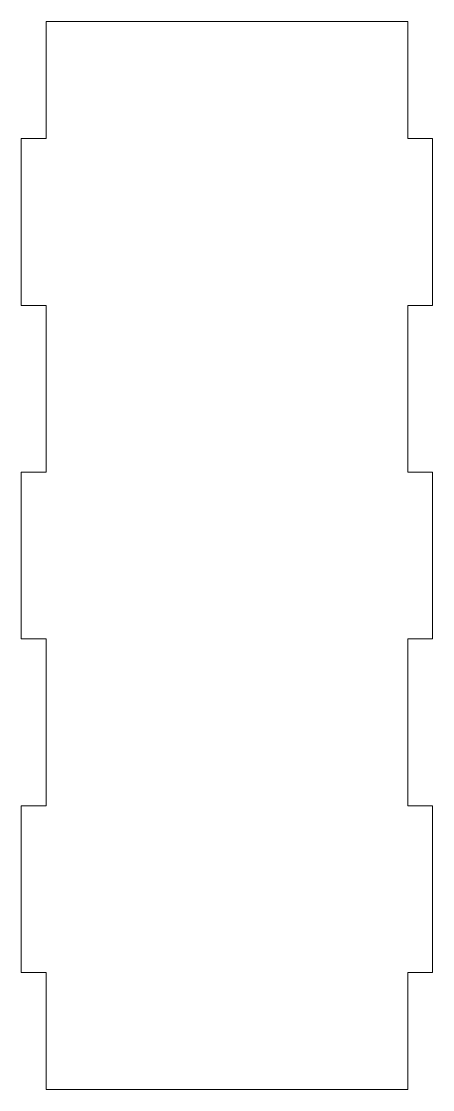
# Model space of a CAD drawing. Header units: inches. Extents: x 250 to 350, y -343 to -83.
import ezdxf

# ---------------------------------------------------------------- set-up
doc = ezdxf.new("R2010")
doc.units = ezdxf.units.IN
doc.header["$MEASUREMENT"] = 0
doc.layers.add('Layer 1', color=7, linetype='Continuous')

msp = doc.modelspace()

# ---------------------------------------------------------------- linework, layer by layer
at = {"layer": 'Layer 1', "lineweight": 0}
msp.add_lwpolyline([(344.07, -342.87), (344.07, -314.42), (350.07, -314.42), (350.07, -273.92), (344.07, -273.92), (344.07, -233.42), (350.07, -233.42), (350.07, -192.92), (344.07, -192.92), (344.07, -152.42), (350.07, -152.42), (350.07, -111.92), (344.07, -111.92), (344.07, -83.46), (320.32, -83.46), (320.32, -83.46), (279.82, -83.46), (279.82, -83.46), (256.07, -83.46), (256.07, -111.92), (250.07, -111.92), (250.07, -152.42), (256.07, -152.42), (256.07, -192.92), (250.07, -192.92), (250.07, -233.42), (256.07, -233.42), (256.07, -273.92), (250.07, -273.92), (250.07, -314.42), (256.07, -314.42), (256.07, -342.87), (279.82, -342.87), (279.82, -342.87), (320.32, -342.87), (320.32, -342.87), (344.07, -342.87)], dxfattribs=at)

doc.saveas('drawing.dxf')
